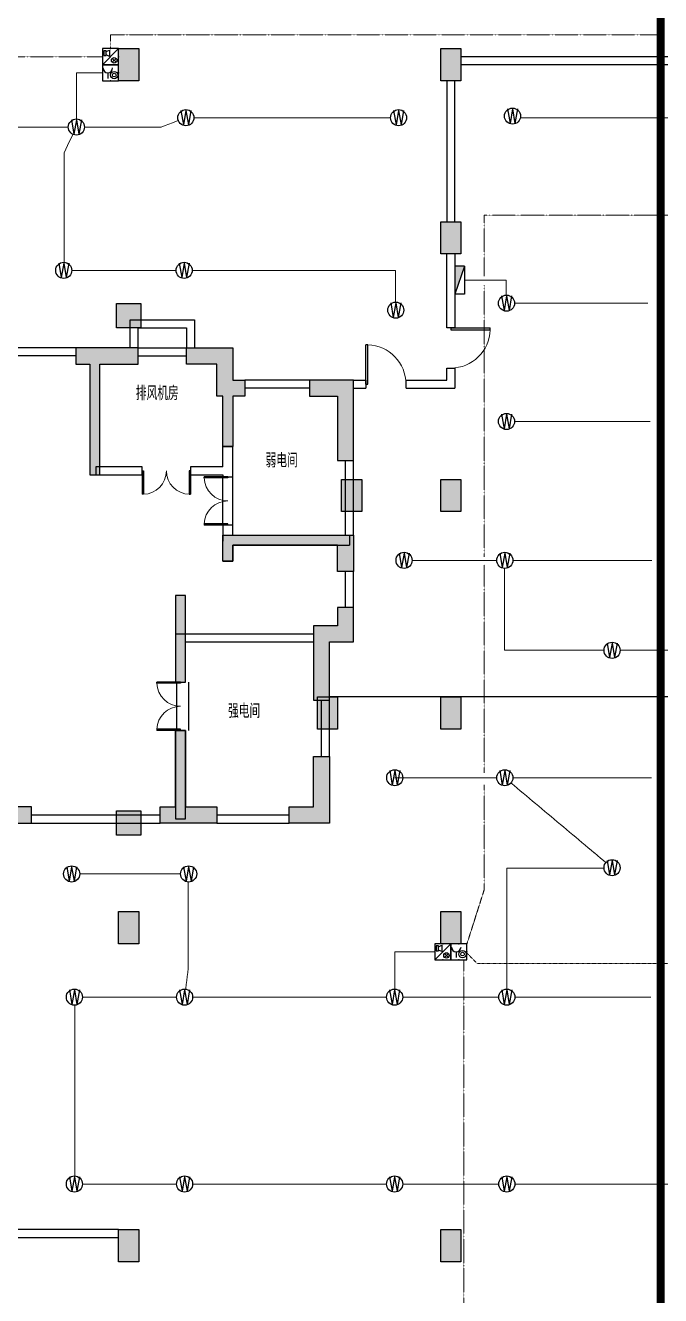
# Model space of a CAD drawing. Extents: x -1348811 to 123514, y -640545 to 749356.
# Drawn here: x -548631 to -532860, y -194331 to -162782 of the extents above; entities that cross this region are included whole.
import ezdxf
from ezdxf.enums import TextEntityAlignment as Align

# ---------------------------------------------------------------- set-up
doc = ezdxf.new("R2010")
doc.units = 0
doc.header["$LTSCALE"] = 10
doc.header["$MEASUREMENT"] = 0
for name, pattern in [('ACAD_ISO11W100', [33.5, 12, -3, 12, -3, 0.5, -3]), ('DASHDOT', [25.4, 12.7, -6.35, 0, -6.35]), ('DASHED', [0.75, 0.5, -0.25]), ('常规', [20, 10, 0, 10])]:
    doc.linetypes.add(name, pattern=pattern)
doc.layers.get('0').update_dxf_attribs({"linetype": 'CONTINUOUS'})
for name, color, linetype in [('COLU', 1, 'CONTINUOUS'), ('COLU_HATCH', 252, 'CONTINUOUS'), ('dxsqt', 1, 'CONTINUOUS'), ('JPS-XHS', 7, 'CONTINUOUS'), ('PUB_HATCH', 9, 'CONTINUOUS'), ('RD-equip', 3, 'CONTINUOUS'), ('STAIR', 9, 'CONTINUOUS'), ('TEXT', 7, 'CONTINUOUS'), ('wall', 8, 'CONTINUOUS'), ('WINDOW', 4, 'CONTINUOUS')]:
    doc.layers.add(name, color=color, linetype=linetype)
doc.layers.add('RD-Line', color=2, linetype='常规', lineweight=0)
doc.styles.add('FS1', font='txt4.shx', dxfattribs={"width": 0.8, "bigfont": 'fstxt.shx'})
doc.styles.get("Standard").update_dxf_attribs({"font": 'GBENOR', "bigfont": 'GBCBIG'})
doc.styles.add('TEXT', font='tjromans.shx', dxfattribs={"width": 0.8, "height": 400, "bigfont": 'tjhztxt.shx'})

# ---------------------------------------------------------------- blocks, each defined once
blk = doc.blocks.new('zw')
at = {"layer": 'COLU_HATCH'}
for points in [[(47950, -124800), (48450, -124800), (48450, -125600), (47950, -125600)], [(55950, -124800), (56450, -124800), (56450, -125600), (55950, -125600)], [(55950, -129100), (56450, -129100), (56450, -129900), (55950, -129900)], [(47900, -131133), (48500, -131133), (48500, -131733), (47900, -131733)], [(53486, -135500), (53986, -135500), (53986, -136300), (53486, -136300)], [(55950, -135500), (56450, -135500), (56450, -136300), (55950, -136300)], [(52886, -140900), (53386, -140900), (53386, -141700), (52886, -141700)], [(55950, -140900), (56450, -140900), (56450, -141700), (55950, -141700)], [(47900, -143733), (48500, -143733), (48500, -144333), (47900, -144333)], [(47950, -146233), (48450, -146233), (48450, -147033), (47950, -147033)], [(55950, -146233), (56450, -146233), (56450, -147033), (55950, -147033)], [(47950, -154133), (48450, -154133), (48450, -154933), (47950, -154933)], [(55950, -154133), (56450, -154133), (56450, -154933), (55950, -154933)]]:
    blk.add_hatch(color=256, dxfattribs=at).paths.add_polyline_path(points)
at = {"layer": 'COLU'}
for points in [[(47950, -124800), (48450, -124800), (48450, -125600), (47950, -125600)], [(55950, -124800), (56450, -124800), (56450, -125600), (55950, -125600)], [(55950, -129100), (56450, -129100), (56450, -129900), (55950, -129900)], [(47900, -131133), (48500, -131133), (48500, -131733), (47900, -131733)], [(53486, -135500), (53986, -135500), (53986, -136300), (53486, -136300)], [(55950, -135500), (56450, -135500), (56450, -136300), (55950, -136300)], [(52886, -140900), (53386, -140900), (53386, -141700), (52886, -141700)], [(55950, -140900), (56450, -140900), (56450, -141700), (55950, -141700)], [(47900, -143733), (48500, -143733), (48500, -144333), (47900, -144333)], [(47950, -146233), (48450, -146233), (48450, -147033), (47950, -147033)], [(55950, -146233), (56450, -146233), (56450, -147033), (55950, -147033)], [(47950, -154133), (48450, -154133), (48450, -154933), (47950, -154933)], [(55950, -154133), (56450, -154133), (56450, -154933), (55950, -154933)]]:
    blk.add_lwpolyline(points, close=True, dxfattribs=at)
blk = doc.blocks.new('$DorLib2D$00000001')
for p, q in [((0.45, 0.975), (0.5, 0.975)), ((0.45, 0), (0.45, 0.975)), ((0.5, 0), (0.5, 0.975)), ((0.5, 0), (0.45, 0))]:
    blk.add_line(p, q)
at = {"lineweight": 13}
blk.add_arc((0.475, 0), 0.975, 91.4693, 180, dxfattribs=at)
blk = doc.blocks.new('WG')
at = {"layer": 'RD-equip'}
blk.add_circle((0, 0), 200, dxfattribs=at)
at = {"layer": 'RD-equip', "color": 4, "style": 'FS1', "width": 0.8}
blk.add_attdef('消防', text='', height=360, dxfattribs=at).set_placement((0, 0), align=Align.MIDDLE)
blk = doc.blocks.new('WWWW')
at = {"layer": 'RD-equip'}
blk.add_blockref('WG', (0, 0), dxfattribs=at).add_auto_attribs({'消防': 'W'})
blk = doc.blocks.new('$equip$00001636')
for p, q in [((0.5, 0), (-0.5, 0)), ((0.5, 0), (-0.5, -1)), ((-0.5, 0), (-0.5, -1)), ((0.5, -1), (0.5, 0)), ((-0.417, -0.135, 0), (-0.417, -0.435, 0)), ((-0.269, -0.135, 0), (-0.417, -0.135, 0)), ((-0.417, -0.435, 0), (-0.269, -0.435, 0)), ((-0.269, -0.185, 0), (-0.069, -0.085, 0)), ((-0.269, -0.435, 0), (-0.269, -0.135, 0)), ((-0.069, -0.485, 0), (-0.269, -0.385, 0)), ((-0.069, -0.085, 0), (-0.069, -0.485, 0)), ((0.105, -0.602), (0.344, -0.841)), ((0.105, -0.841), (0.344, -0.602)), ((-0.5, -1), (0.5, -1))]:
    blk.add_line(p, q)
blk.add_circle((0.225, -0.722), 0.169)
for p in [(0, 0), (-0.5, -0.5), (0.5, -0.5), (0, -1)]:
    blk.add_point(p)
at = {"flags": 9}
blk.add_attdef('A', (0, 0), '', height=0.00002, dxfattribs=at)
blk.add_attdef('B', text='', height=0.4, dxfattribs=at).set_placement((0.884, -0.7), align=Align.MIDDLE_CENTER)
blk = doc.blocks.new('$equip$00001630')
for p, q in [((-0.5, 0), (-0.5, -1)), ((0.5, 0), (-0.5, 0)), ((0.5, -1), (0.5, 0)), ((-0.169, -0.5), (-0.169, -0.85)), ((-0.5, -1), (0.5, -1))]:
    blk.add_line(p, q)
for radius in [0.226, 0.113]:
    blk.add_circle((0.227, -0.64), radius)
blk.add_arc((-0.169, -0.2), 0.3, 180, 0)
for p in [(0, 0), (-0.5, -0.5), (0.5, -0.5), (0, -1)]:
    blk.add_point(p)
at = {"flags": 9}
blk.add_attdef('A', (0, 0), '', height=0.00002, dxfattribs=at)
blk.add_attdef('B', text='', height=0.4, dxfattribs=at).set_placement((0.884, -0.7), align=Align.MIDDLE_CENTER)
blk = doc.blocks.new('D-JG--1F')
at = {"layer": 'PUB_HATCH'}
h = blk.add_hatch(color=256, dxfattribs=at)
h.paths.add_polyline_path([(21450, -10000), (19050, -10000), (19050, -10400), (18800, -10400), (18800, -9750), (21450, -9750)])
h.paths.add_polyline_path([(30950, -400), (30950, 300), (28200, 300), (28200, -2700), (27300, -2700), (27300, -3100), (28350, -3100), (28350, -4150), (30700, -4150), (30700, -4675), (30950, -4675), (30950, -3425), (30700, -3425), (30700, -3950), (28600, -3950), (28600, -1800), (30700, -1800), (30700, -2325), (30950, -2325), (30950, -1600), (28600, -1600), (28600, -100), (30700, -100), (30700, -400)])
h.paths.add_polyline_path([(35600, -7600), (35600, -7400), (34450, -7400), (34450, -7600), (32900, -7600), (32900, -7400), (34250, -7400), (34250, -7200), (35600, -7200), (35600, -5650), (35850, -5650), (35850, -7350), (37600, -7350), (37600, -7600)])
h.paths.add_polyline_path([(24750, -3100), (25100, -3100), (25100, -2700), (23550, -2700), (23550, -3100), (24500, -3100), (24500, -5850), (24750, -5850)])
h.paths.add_polyline_path([(39100, -2700), (39100, -3100), (39450, -3100), (39450, -5850), (39700, -5850), (39700, -3100), (40650, -3100), (40650, -2700)])
h.paths.add_polyline_path([(37650, -8850), (37650, -10000), (37400, -10000), (37400, -9100), (34750, -9100), (34750, -9500), (34500, -9500), (34500, -9100), (32900, -9100), (32900, -8850)])
h.paths.add_polyline_path([(42750, -7350), (46000, -7350), (46000, -8250), (45600, -8250), (45600, -7600), (43000, -7600), (43000, -8000), (42750, -8000)])
h.paths.add_polyline_path([(19800, -14100), (19050, -14100), (19050, -12850), (18800, -12850), (18800, -14500), (19800, -14500)])
h.paths.add_polyline_path([(22625, -14100), (23000, -14100), (23000, -14500), (21600, -14500), (21600, -14100), (22375, -14100), (22375, -12200), (22625, -12200)])
h.paths.add_polyline_path([(26800, -14500), (26200, -14500), (26200, -14100), (26550, -14100), (26550, -11900), (26800, -11900)])
h.paths.add_polyline_path([(22625, -11000), (22375, -11000), (22375, -8850), (22625, -8850)])
h.paths.add_polyline_path([(29100, -17100), (29100, -17500), (28100, -17500), (28100, -15750), (28500, -15750), (28500, -17100)])
h.paths.add_polyline_path([(32300, -17100), (31900, -17100), (31900, -15750), (31650, -15750), (31650, -17100), (30900, -17100), (30900, -17500), (32300, -17500)])
h.paths.add_polyline_path([(35800, -17500), (35100, -17500), (35100, -17100), (35400, -17100), (35400, -13350), (34500, -13350), (34500, -13100), (35800, -13100)])
h.paths.add_polyline_path([(28100, -14500), (28500, -14500), (28500, -13350), (30750, -13350), (30750, -13100), (28100, -13100)])
h.paths.add_polyline_path([(26800, -10000), (26800, -9100), (30800, -9100), (30800, -8850), (26550, -8850), (26550, -10000)])
h.paths.add_polyline_path([(28350, -5650), (28350, -7350), (26600, -7350), (26600, -7600), (28600, -7600), (28600, -6500), (30950, -6500), (30950, -6500), (30950, -5775), (30700, -5775), (30700, -6300), (28600, -6300), (28600, -5650)])
h.paths.add_polyline_path([(33100, -1500), (32850, -1500), (32850, -6400), (33100, -6400)])
h.paths.add_polyline_path([(35600, -400), (35600, -4300), (35850, -4300), (35850, -3100), (36900, -3100), (36900, -2700), (36000, -2700), (36000, 0), (35000, 0), (35000, -400)])
h.paths.add_polyline_path([(38000, -14100), (37650, -14100), (37650, -12200), (37400, -12200), (37400, -14500), (38000, -14500)])
h.paths.add_polyline_path([(41575, -8850), (41575, -11000), (41825, -11000), (41825, -8850)])
h.paths.add_polyline_path([(42600, -14100), (42600, -14500), (41200, -14500), (41200, -14100), (41575, -14100), (41575, -12200), (41825, -12200), (41825, -14100)])
h.paths.add_polyline_path([(45000, -14100), (45000, -12850), (45400, -12850), (45400, -14500), (44400, -14500), (44400, -14100)])
h.paths.add_polyline_path([(45600, -9150), (45600, -9600), (45000, -9600), (45000, -10000), (45000, -10000), (45000, -11450), (45400, -11450), (45400, -10000), (46000, -10000), (46000, -9150)])
h.paths.add_polyline_path([(45600, -3900), (45600, -5500), (46000, -5500), (46000, -3500), (44900, -3500), (44900, -3900)])
h.paths.add_polyline_path([(34250, -1700), (34250, -5860), (34450, -5860), (34450, -1700)])
h.paths.add_polyline_path([(34250, -1700), (34250, -5860), (34450, -5860), (34450, -1700)])
h.paths.add_polyline_path([(14550, -7350), (21450, -7350), (21450, -8000), (21200, -8000), (21200, -7600), (18125, -7600), (18125, -10000), (17875, -10000), (17875, -7600), (14800, -7600), (14800, -8000), (14550, -8000)])
h.paths.add_polyline_path([(14550, -10000), (16950, -10000), (16950, -10400), (17200, -10400), (17200, -9750), (14550, -9750)])
h.paths.add_polyline_path([(5050, -400), (5050, 300), (7800, 300), (7800, -2700), (8700, -2700), (8700, -3100), (7650, -3100), (7650, -4150), (5300, -4150), (5300, -4675), (5050, -4675), (5050, -3425), (5300, -3425), (5300, -3950), (7400, -3950), (7400, -1800), (5300, -1800), (5300, -2325), (5050, -2325), (5050, -1600), (7400, -1600), (7400, -100), (5300, -100), (5300, -400)])
h.paths.add_polyline_path([(400, -7600), (400, -7400), (1550, -7400), (1550, -7600), (3100, -7600), (3100, -7400), (1750, -7400), (1750, -7200), (400, -7200), (400, -5650), (150, -5650), (150, -7350), (-1600, -7350), (-1600, -7600)])
h.paths.add_polyline_path([(11250, -3100), (10900, -3100), (10900, -2700), (12450, -2700), (12450, -3100), (11500, -3100), (11500, -5850), (11250, -5850)])
h.paths.add_polyline_path([(-3100, -2700), (-3100, -3100), (-3450, -3100), (-3450, -5850), (-3700, -5850), (-3700, -3100), (-4650, -3100), (-4650, -2700)])
h.paths.add_polyline_path([(-1650, -8850), (-1650, -10000), (-1400, -10000), (-1400, -9100), (1250, -9100), (1250, -9500), (1500, -9500), (1500, -9100), (3100, -9100), (3100, -8850)])
h.paths.add_polyline_path([(-6750, -7350), (-10000, -7350), (-10000, -8250), (-9600, -8250), (-9600, -7600), (-7000, -7600), (-7000, -8000), (-6750, -8000)])
h.paths.add_polyline_path([(16200, -14100), (16950, -14100), (16950, -12850), (17200, -12850), (17200, -14500), (16200, -14500)])
h.paths.add_polyline_path([(13375, -14100), (13000, -14100), (13000, -14500), (14400, -14500), (14400, -14100), (13625, -14100), (13625, -12200), (13375, -12200)])
h.paths.add_polyline_path([(9200, -14500), (9800, -14500), (9800, -14100), (9450, -14100), (9450, -11900), (9200, -11900)])
h.paths.add_polyline_path([(13375, -11000), (13625, -11000), (13625, -8850), (13375, -8850)])
h.paths.add_polyline_path([(6900, -17100), (6900, -17500), (7900, -17500), (7900, -15750), (7500, -15750), (7500, -17100)])
h.paths.add_polyline_path([(3700, -17100), (4100, -17100), (4100, -15750), (4350, -15750), (4350, -17100), (5100, -17100), (5100, -17500), (3700, -17500)])
h.paths.add_polyline_path([(200, -17500), (900, -17500), (900, -17100), (600, -17100), (600, -13350), (1500, -13350), (1500, -13100), (200, -13100)])
h.paths.add_polyline_path([(7900, -14500), (7500, -14500), (7500, -13350), (5250, -13350), (5250, -13100), (7900, -13100)])
h.paths.add_polyline_path([(9200, -10000), (9200, -9100), (5200, -9100), (5200, -8850), (9450, -8850), (9450, -10000)])
h.paths.add_polyline_path([(7650, -5650), (7650, -7350), (9400, -7350), (9400, -7600), (7400, -7600), (7400, -6500), (5050, -6500), (5050, -6500), (5050, -5775), (5300, -5775), (5300, -6300), (7400, -6300), (7400, -5650)])
h.paths.add_polyline_path([(2900, -1500), (3150, -1500), (3150, -6400), (2900, -6400)])
h.paths.add_polyline_path([(400, -400), (400, -4300), (150, -4300), (150, -3100), (-900, -3100), (-900, -2700), (0, -2700), (0, 0), (1000, 0), (1000, -400)])
h.paths.add_polyline_path([(-2000, -14100), (-1650, -14100), (-1650, -12200), (-1400, -12200), (-1400, -14500), (-2000, -14500)])
h.paths.add_polyline_path([(-5575, -8850), (-5575, -11000), (-5825, -11000), (-5825, -8850)])
h.paths.add_polyline_path([(-6600, -14100), (-6600, -14500), (-5200, -14500), (-5200, -14100), (-5575, -14100), (-5575, -12200), (-5825, -12200), (-5825, -14100)])
h.paths.add_polyline_path([(-9000, -14100), (-9000, -12850), (-9400, -12850), (-9400, -14500), (-8400, -14500), (-8400, -14100)])
h.paths.add_polyline_path([(-9600, -9150), (-9600, -9600), (-9000, -9600), (-9000, -10000), (-9000, -10000), (-9000, -11450), (-9400, -11450), (-9400, -10000), (-10000, -10000), (-10000, -9150)])
h.paths.add_polyline_path([(-9600, -3900), (-9600, -5500), (-10000, -5500), (-10000, -3500), (-8900, -3500), (-8900, -3900)])
h.paths.add_polyline_path([(1750, -1700), (1750, -5860), (1550, -5860), (1550, -1700)])
h.paths.add_polyline_path([(1750, -1700), (1750, -5860), (1550, -5860), (1550, -1700)])
edge = h.paths.add_edge_path(flags=17)
edge.add_line((17875, -5500), (18125, -5500))
edge.add_line((18125, -5500), (18125, -3900))
edge.add_line((18125, -3900), (19300, -3900))
edge.add_line((19300, -3900), (19300, -3500))
edge.add_line((19300, -3500), (16700, -3500))
edge.add_line((16700, -3500), (16700, -3900))
edge.add_line((16700, -3900), (17875, -3900))
edge.add_line((17875, -3900), (17875, -5500))
edge.add_line((17875, -5500), (18125, -5500))
h.paths.add_polyline_path([(17875, -5500), (18125, -5500), (18125, -3900), (19300, -3900), (19300, -3500), (16700, -3500), (16700, -3900), (17875, -3900)], flags=17)
edge = h.paths.add_edge_path()
edge.add_line((21600, -3100), (22350, -3100))
edge.add_line((22350, -3100), (22350, -2700))
edge.add_line((22350, -2700), (21200, -2700))
edge.add_line((21200, -2700), (21200, -3500))
edge.add_line((21200, -3500), (20900, -3500))
edge.add_line((20900, -3500), (20900, -3900))
edge.add_line((20900, -3900), (21200, -3900))
edge.add_line((21200, -3900), (21200, -5150))
edge.add_line((21200, -5150), (21450, -5150))
edge.add_line((21450, -5150), (21450, -3900))
edge.add_line((21450, -3900), (21600, -3900))
edge.add_line((21600, -3900), (21600, -3100))
edge.add_line((42600, -3100), (41850, -3100))
edge.add_line((41850, -3100), (41850, -2700))
edge.add_line((41850, -2700), (43000, -2700))
edge.add_line((43000, -2700), (43000, -3500))
edge.add_line((43000, -3500), (43300, -3500))
edge.add_line((43300, -3500), (43300, -3900))
edge.add_line((43300, -3900), (43000, -3900))
edge.add_line((43000, -3900), (43000, -5150))
edge.add_line((43000, -5150), (42750, -5150))
edge.add_line((42750, -5150), (42750, -3900))
edge.add_line((42750, -3900), (42600, -3900))
edge.add_line((42600, -3900), (42600, -3100))
edge.add_line((14400, -3100), (13650, -3100))
edge.add_line((13650, -3100), (13650, -2700))
edge.add_line((13650, -2700), (14800, -2700))
edge.add_line((14800, -2700), (14800, -3500))
edge.add_line((14800, -3500), (15100, -3500))
edge.add_line((15100, -3500), (15100, -3900))
edge.add_line((15100, -3900), (14800, -3900))
edge.add_line((14800, -3900), (14800, -5150))
edge.add_line((14800, -5150), (14550, -5150))
edge.add_line((14550, -5150), (14550, -3900))
edge.add_line((14550, -3900), (14400, -3900))
edge.add_line((14400, -3900), (14400, -3100))
edge.add_line((-6600, -3100), (-5850, -3100))
edge.add_line((-5850, -3100), (-5850, -2700))
edge.add_line((-5850, -2700), (-7000, -2700))
edge.add_line((-7000, -2700), (-7000, -3500))
edge.add_line((-7000, -3500), (-7300, -3500))
edge.add_line((-7300, -3500), (-7300, -3900))
edge.add_line((-7300, -3900), (-7000, -3900))
edge.add_line((-7000, -3900), (-7000, -5150))
edge.add_line((-7000, -5150), (-6750, -5150))
edge.add_line((-6750, -5150), (-6750, -3900))
edge.add_line((-6750, -3900), (-6600, -3900))
edge.add_line((-6600, -3900), (-6600, -3100))
blk.add_hatch(color=256, dxfattribs=at).paths.add_polyline_path([(42600, -3900), (42750, -3900), (42750, -5150), (43000, -5150), (43000, -3900), (43300, -3900), (43300, -3500), (43000, -3500), (43000, -2700), (41850, -2700), (41850, -3100), (42600, -3100)])
at = {"layer": 'dxsqt'}
for points in [[(39100, -2700), (39100, -3100), (39450, -3100), (39450, -5850), (39700, -5850), (39700, -3100), (40650, -3100), (40650, -2700), (39100, -2700)], [(42600, -3100), (41850, -3100), (41850, -2700), (43000, -2700), (43000, -3500), (43300, -3500), (43300, -3900), (43000, -3900), (43000, -5150), (42750, -5150), (42750, -3900), (42600, -3900), (42600, -3100)], [(45600, -3900), (45600, -5500), (46000, -5500), (46000, -3500), (44900, -3500), (44900, -3900), (45600, -3900)], [(42750, -7350), (46000, -7350), (46000, -8250), (45600, -8250), (45600, -7600), (43000, -7600), (43000, -8000), (42750, -8000), (42750, -7350)], [(45600, -9150), (45600, -9600), (45000, -9600), (45000, -10000), (45000, -10000), (45000, -11450), (45400, -11450), (45400, -10000), (46000, -10000), (46000, -9150), (45600, -9150)], [(42600, -14100), (42600, -14500), (41200, -14500), (41200, -14100), (41575, -14100), (41575, -12200), (41825, -12200), (41825, -14100), (42600, -14100)], [(45000, -14100), (45000, -12850), (45400, -12850), (45400, -14500), (44400, -14500), (44400, -14100), (45000, -14100)]]:
    blk.add_lwpolyline(points, dxfattribs=at)
for points in [[(41575, -8850), (41575, -11000), (41825, -11000), (41825, -8850)], [(38000, -14100), (37650, -14100), (37650, -12200), (37400, -12200), (37400, -14500), (38000, -14500)]]:
    blk.add_lwpolyline(points, close=True, dxfattribs=at)
blk = doc.blocks.new('$DorLib2D$00000002')
for p, q in [((-0.5, 0), (-0.5, 0.4875)), ((-0.475, 0.4875), (-0.5, 0.4875)), ((-0.475, 0), (-0.475, 0.4875)), ((0.475, 0), (0.475, 0.4875)), ((0.475, 0.4875), (0.5, 0.4875)), ((0.5, 0), (0.5, 0.4875)), ((-0.5, 0), (-0.475, 0)), ((0.5, 0), (0.475, 0))]:
    blk.add_line(p, q)
at = {"lineweight": 13}
for centre, start, end in [((-0.4875, 0), 0, 88.53072), ((0.4875, 0), 91.46928, 180)]:
    blk.add_arc(centre, 0.4875, start, end, dxfattribs=at)
blk = doc.blocks.new('DXHS')
at = {"layer": 'JPS-XHS'}
blk.add_hatch(color=256, dxfattribs=at).paths.add_polyline_path([(-350, 240), (-350, 0), (350, 0)])
at = {"layer": 'JPS-XHS', "linetype": 'Continuous'}
for p, q in [((-350, 240), (-350, 0)), ((-350, 240), (350, 240)), ((-350, 0), (350, 0)), ((350, 240), (350, 0))]:
    blk.add_line(p, q, dxfattribs=at)
at = {"layer": 'JPS-XHS'}
blk.add_line((-350, 240), (350, 0), dxfattribs=at)

msp = doc.modelspace()

# ---------------------------------------------------------------- linework, layer by layer
at = {"layer": 'RD-Line', "color": 1, "linetype": 'ACAD_ISO11W100', "ltscale": 0.05}
for p, q in [((-546517.6, -163359.5), (-546517.6, -163017.2)), ((-546517.6, -163017.2), (-532856, -163017.2)), ((-546717.6, -163559.4), (-569417.7, -163559.4)), ((-537236.4, -167496.9), (-523855.5, -167496.9)), ((-537236.4, -169010.7), (-537236.4, -167496.9)), ((-537236.4, -175977.4), (-537236.4, -169236.6)), ((-537236.4, -181343), (-537236.4, -176180.7)), ((-537236.4, -184240.9), (-537236.4, -181647.8)), ((-537667.7, -185592.9), (-537236.4, -184240.9)), ((-537744.2, -185992.8), (-537744.2, -198868))]:
    msp.add_line(p, q, dxfattribs=at)
at = {"layer": 'RD-Line'}
for p, q in [((-547363, -165106.2), (-547363, -163959.4)), ((-546717.6, -163959.4), (-547363, -163959.4)), ((-552447.1, -165306.2), (-547565.8, -165306.2)), ((-547165.8, -165306.2), (-545256.8, -165306.2)), ((-545256.8, -165306.2), (-544834.1, -165145.6)), ((-544447.1, -165074.6), (-539565.8, -165074.6)), ((-536341, -165074.6), (-531872.9, -165074.6)), ((-547672, -165944.7), (-547452.3, -165486.5)), ((-547672, -168666.5), (-547672, -165944.7)), ((-547479.6, -168866.3), (-544889.6, -168866.3)), ((-544489.6, -168866.3), (-539440.4, -168866.3)), ((-539440.4, -169654.2), (-539440.4, -168866.3)), ((-537727.7, -169109.4), (-536690.9, -169109.4)), ((-536690.9, -169482.1), (-536690.9, -169109.4)), ((-536485.5, -169682), (-533175.5, -169682)), ((-536485.5, -172618.9), (-533116.2, -172618.9)), ((-536928.7, -176068.7), (-539029.5, -176068.7)), ((-536731.8, -176268.6), (-536731.8, -178299.3)), ((-533078, -176068.7), (-536528.7, -176068.7)), ((-536731.8, -178299.3), (-534265.1, -178299.3)), ((-533865.1, -178299.3), (-527211.6, -178299.3)), ((-539460.9, -181468.7), (-536928.7, -181468.7)), ((-536575.5, -181597.2), (-534218.3, -183575)), ((-536528.7, -181468.7), (-533082.8, -181468.7)), ((-547283.2, -183854.5), (-544778.5, -183854.5)), ((-536679.7, -186717.4), (-536679.7, -183717.7)), ((-534264.6, -183717.7), (-536679.7, -183717.7)), ((-544586.6, -184057.8), (-544586.6, -186204.6)), ((-538467.6, -185792.8), (-539457.7, -185792.8)), ((-539457.7, -186717.5), (-539457.7, -185792.8)), ((-544586.6, -186204.6), (-544653.1, -186719)), ((-544878.7, -186917.4), (-547215.1, -186917.4)), ((-539663.9, -186917.4), (-544478.7, -186917.4)), ((-536878.7, -186917.4), (-539263.9, -186917.4)), ((-533102.9, -186917.4), (-536478.7, -186917.4)), ((-547406.8, -191359.4), (-547406.8, -187117.2)), ((-547215.1, -191559.2), (-544878.7, -191559.2)), ((-544478.7, -191559.2), (-539663.9, -191559.2)), ((-539263.9, -191559.2), (-536878.7, -191559.2)), ((-536478.7, -191559.2), (-531663.9, -191559.2))]:
    msp.add_line(p, q, dxfattribs=at)
at = {"layer": 'RD-Line', "color": 1, "linetype": 'DASHDOT', "ltscale": 0.05}
for p, q in [((-537411.3, -186085.8), (-537667.7, -185824.8)), ((-522117.7, -186085.8), (-537411.3, -186085.8))]:
    msp.add_line(p, q, dxfattribs=at)
at = {"layer": 'RD-Line', "linetype": 'DASHED', "ltscale": 0.8, "const_width": 200}
msp.add_lwpolyline([(-593371.5, -237095.8), (-593371.5, -219010.5), (-532856, -219010.5), (-532856, -132177.4), (-527399, -132177.4), (-527399, -22477.7)], dxfattribs=at)
at = {"layer": 'STAIR'}
msp.add_line((-522317.7, -179459.4), (-541081.3, -179459.4), dxfattribs=at)
at = {"layer": 'wall', "linetype": 'ByBlock'}
for p, q in [((-530317.7, -163559.4), (-537817.7, -163559.4)), ((-530317.7, -163759.4), (-537817.7, -163759.4)), ((-538167.7, -164159.4), (-538167.7, -167659.4)), ((-537967.7, -167659.4), (-537967.7, -164159.4)), ((-538167.7, -170292.9), (-538167.7, -168459.4)), ((-537967.7, -168459.4), (-537967.7, -170292.9)), ((-537967.7, -170292.9), (-538167.7, -170292.9)), ((-538167.7, -171592.9), (-538167.7, -171292.9)), ((-538167.7, -171292.9), (-537967.7, -171292.9)), ((-537967.7, -171292.9), (-537967.7, -171792.9)), ((-540481.3, -171592.9), (-540181.3, -171592.9)), ((-540181.3, -171592.9), (-540181.3, -171792.9)), ((-539181.3, -171792.9), (-539181.3, -171592.9)), ((-539181.3, -171592.9), (-538167.7, -171592.9)), ((-540481.3, -171792.9), (-540181.3, -171792.9)), ((-539181.3, -171792.9), (-537967.7, -171792.9)), ((-546317.7, -192692.9), (-561817.7, -192692.9)), ((-546317.7, -192892.9), (-561817.7, -192892.9))]:
    msp.add_line(p, q, dxfattribs=at)
at = {"layer": 'wall'}
for p, q in [((-547381.3, -170792.9), (-549581.3, -170792.9)), ((-547381.3, -170992.9), (-549581.3, -170992.9)), ((-545831.3, -170792.9), (-544631.3, -170792.9)), ((-545831.3, -170992.9), (-544631.3, -170992.9)), ((-541581.3, -171592.9), (-543181.3, -171592.9)), ((-541581.3, -171792.9), (-543181.3, -171792.9)), ((-543731.3, -173742.9), (-543731.3, -173242.9)), ((-543731.3, -173242.9), (-543481.3, -173242.9)), ((-543481.3, -173842.9), (-543481.3, -173242.9)), ((-545731.3, -173742.9), (-546881.3, -173742.9)), ((-546881.3, -173742.9), (-546881.3, -173942.9)), ((-545731.3, -173942.9), (-545731.3, -173742.9)), ((-543731.3, -173742.9), (-544531.3, -173742.9)), ((-544531.3, -173742.9), (-544531.3, -173942.9)), ((-540681.3, -175442.9), (-540681.3, -173592.9)), ((-540481.3, -175442.9), (-540481.3, -173592.9)), ((-546881.3, -173942.9), (-545731.3, -173942.9)), ((-544531.3, -173942.9), (-543731.3, -173942.9)), ((-543731.3, -173942.9), (-543731.3, -173992.9)), ((-543731.3, -173992.9), (-543481.3, -173992.9)), ((-543481.3, -173992.9), (-543481.3, -173842.9)), ((-543481.3, -175192.9), (-543731.3, -175192.9)), ((-543731.3, -175192.9), (-543731.3, -175592.9)), ((-543481.3, -175442.9), (-543481.3, -175192.9)), ((-543731.3, -176092.9), (-543731.3, -175592.9)), ((-543481.3, -175442.9), (-540581.3, -175442.9)), ((-543481.3, -176092.9), (-543481.3, -175692.9)), ((-543481.3, -175692.9), (-540581.3, -175692.9)), ((-540581.3, -175442.9), (-540581.3, -175692.9)), ((-543731.3, -176092.9), (-543481.3, -176092.9)), ((-540681.3, -177242.9), (-540681.3, -176342.9)), ((-540481.3, -177242.9), (-540481.3, -176342.9)), ((-544906.3, -177892.9), (-541481.3, -177892.9)), ((-544906.3, -177892.9), (-544906.3, -179092.9)), ((-541481.3, -177892.9), (-541481.3, -178092.9)), ((-544656.3, -178092.9), (-541481.3, -178092.9)), ((-544656.3, -179092.9), (-544656.3, -178092.9)), ((-544906.3, -179092.9), (-544656.3, -179092.9)), ((-541281.3, -180942.9), (-541281.3, -179542.9)), ((-541081.3, -180942.9), (-541081.3, -179542.9)), ((-544656.3, -180292.9), (-544906.3, -180292.9)), ((-544906.3, -180292.9), (-544906.3, -182492.9)), ((-544656.3, -182492.9), (-544656.3, -180292.9)), ((-548481.3, -182392.9), (-545281.3, -182392.9)), ((-548481.3, -182592.9), (-545281.3, -182592.9)), ((-544906.3, -182492.9), (-544656.3, -182492.9)), ((-543881.3, -182392.9), (-542081.3, -182392.9)), ((-543881.3, -182592.9), (-542081.3, -182592.9))]:
    msp.add_line(p, q, dxfattribs=at)
for points in [[(-546031.3, -170792.9), (-546031.3, -170092.9), (-544431.3, -170092.9), (-544431.3, -170792.9)], [(-545831.3, -170792.9), (-545831.3, -170292.9), (-544631.3, -170292.9), (-544631.3, -170792.9)]]:
    msp.add_lwpolyline(points, dxfattribs=at)
at = {"layer": 'WINDOW'}
for p, q in [((-543731.3, -175192.9), (-543731.3, -173992.9)), ((-543481.3, -175192.9), (-543481.3, -173992.9)), ((-544881.3, -179092.9), (-544881.3, -180292.9)), ((-544581.3, -179092.9), (-544581.3, -180292.9))]:
    msp.add_line(p, q, dxfattribs=at)

# ---------------------------------------------------------------- block references
at = {"layer": 'COLU'}
msp.add_blockref('zw', (-594267.7, -38559.4), dxfattribs=at)
at = {"layer": 'JPS-XHS', "rotation": 270}
msp.add_blockref('DXHS', (-537967.7, -169109.4), dxfattribs=at)
at = {"layer": 'PUB_HATCH'}
msp.add_blockref('D-JG--1F', (-586481.3, -168092.9), dxfattribs=at)
at = {"layer": 'RD-equip', "xscale": 399.9743999999482, "yscale": 399.9743999999482}
for name, p, zscale in [('$equip$00001636', (-546517.6, -163359.5), 399.9744), ('$equip$00001630', (-546517.6, -163759.4), 399.9744000000001), ('$equip$00001636', (-538267.6, -185592.9), 399.9744), ('$equip$00001630', (-537867.7, -185592.9), 399.9744000000001)]:
    msp.add_blockref(name, p, dxfattribs=dict(at, zscale=zscale))
at = {"layer": 'RD-equip'}
for p in [(-544647.1, -165074.6), (-539365.8, -165074.6), (-536536.9, -165034.6), (-547365.8, -165306.2), (-547679.6, -168866.3), (-544689.6, -168866.3), (-539435.6, -169854.1), (-536685.5, -169682), (-536685.5, -172618.9), (-539229.5, -176068.7), (-536728.7, -176068.7), (-534065.1, -178303.6), (-539460.9, -181468.7), (-536728.7, -181468.7), (-534065.1, -183703.6), (-547483.1, -183857.9), (-544578.5, -183857.9), (-547415.1, -186917.4), (-544678.7, -186917.4), (-539463.9, -186917.4), (-536678.7, -186917.4), (-547415.1, -191559.2), (-544678.7, -191559.2), (-539463.9, -191559.2), (-536678.7, -191559.2)]:
    msp.add_blockref('WWWW', p, dxfattribs=at)
at = {"layer": 'WINDOW', "linetype": 'ByBlock', "xscale": -1000, "yscale": 1000, "zscale": -1000, "rotation": 270}
msp.add_blockref('$DorLib2D$00000001', (-538067.7, -170792.9), dxfattribs=at)
at = {"layer": 'WINDOW', "linetype": 'ByBlock', "xscale": -1000, "yscale": 1000, "zscale": -1000}
msp.add_blockref('$DorLib2D$00000001', (-539681.3, -171692.9), dxfattribs=at)
at = {"layer": 'WINDOW', "xscale": 1200, "zscale": 1200}
for p, yscale, rotation in [((-545131.3, -173842.9), -1200, 359.9999999998121), ((-543606.3, -174592.9), 1200, 90.00000006195971), ((-544781.3, -179692.9), -1200, 269.9999999917346)]:
    msp.add_blockref('$DorLib2D$00000002', p, dxfattribs=dict(at, yscale=yscale, rotation=rotation))

# ---------------------------------------------------------------- texts
at = {"layer": 'TEXT', "style": 'TEXT', "width": 0.8}
for s, p in [('排风机房', (-545889, -172092)), ('弱电间', (-542668.5, -173761.1)), ('强电间', (-543599.3, -179984.8))]:
    msp.add_text(s, height=350, dxfattribs=at).set_placement(p)

doc.saveas('drawing.dxf')
